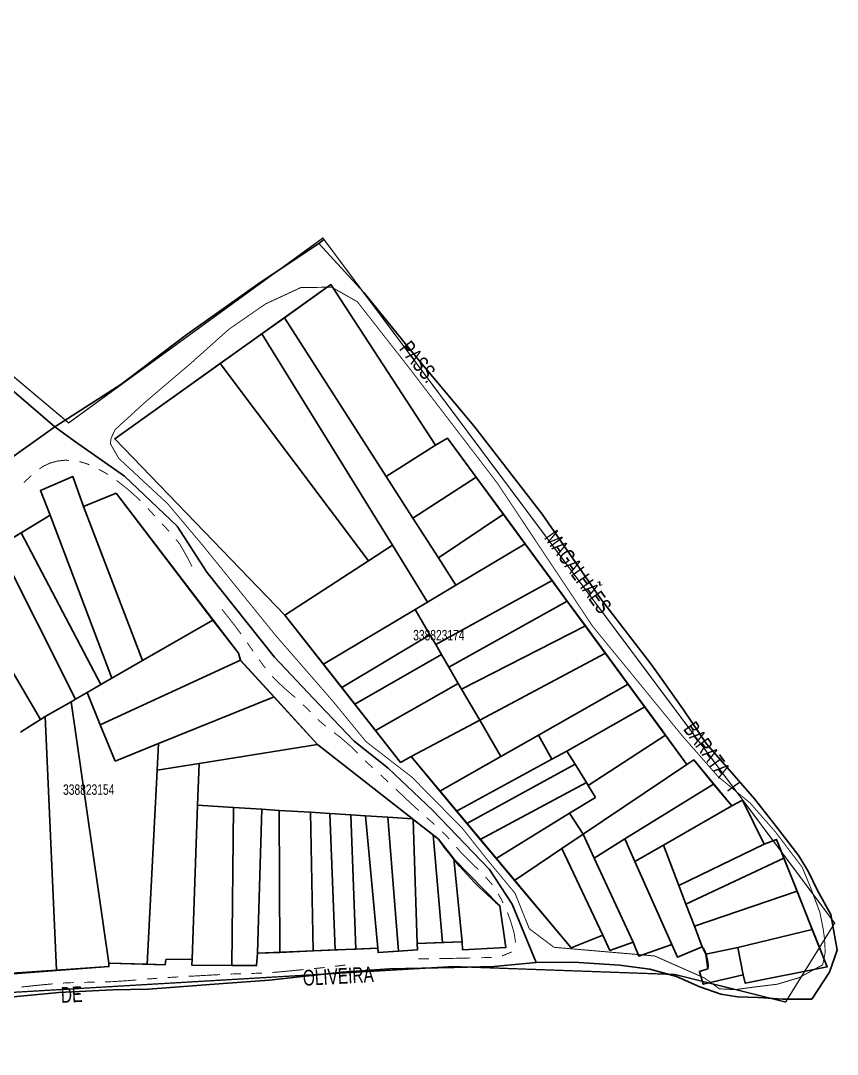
# Model space of a CAD drawing. Extents: x 203614 to 206284, y 4847494 to 4848495.
# Drawn here: x 206128.5 to 206284.4, y 4847594.2 to 4847791.6 of the extents above; entities that cross this region are included whole.
import ezdxf
from ezdxf.enums import TextEntityAlignment as Align

# ---------------------------------------------------------------- set-up
doc = ezdxf.new("R2010")
doc.units = 0
doc.header["$LTSCALE"] = 1.5
doc.header["$MEASUREMENT"] = 0
doc.linetypes.add('PHANTOMX2', pattern=[5, 2.5, -0.5, 0.5, -0.5, 0.5, -0.5])
for name, color, linetype in [('CD-MALHA-LOTES', 40, 'CONTINUOUS'), ('CD_TXT_QUADRA', 7, 'CONTINUOUS'), ('LM-LIM-SETOR-FISCAL', 7, 'CONTINUOUS'), ('RU-QUADRAS', 210, 'CONTINUOUS'), ('SV-EIXO-RUA-N-PAV', 6, 'CONTINUOUS'), ('SV-RUA-NAO-PAV-S-GUIA-C-GUIA', 7, 'PHANTOMX2'), ('SV-TXT-RUA-N-PAV-S-GUIA-C-GUIA', 7, 'CONTINUOUS')]:
    doc.layers.add(name, color=color, linetype=linetype)
doc.styles.add('ARIAL', font='ARIAL.TTF')
doc.linetypes.add('Limite', pattern='A,20,-3,[130,ltypeshp.shx,S=6.35,R=0,X=0,Y=0],-3,20', length=46)

msp = doc.modelspace()

# ---------------------------------------------------------------- linework, layer by layer
at = {"layer": 'CD-MALHA-LOTES'}
for p, q in [((206178.85, 4847734.85), (206174.51, 4847731.76)), ((206178.85, 4847734.85), (206198.26, 4847704.56)), ((206166.58, 4847726.1), (206174.51, 4847731.76)), ((206174.51, 4847731.76), (206199.43, 4847691.41)), ((206194.86, 4847688.43), (206166.58, 4847726.1)), ((206207.69, 4847710.5), (206198.26, 4847704.56)), ((206198.26, 4847704.56), (206203.35, 4847696.62)), ((206203.35, 4847696.62), (206215.44, 4847704.41)), ((206220.63, 4847697.34), (206215.44, 4847704.41)), ((206140.48, 4847698.84), (206146.69, 4847701.35)), ((206146.69, 4847701.35), (206165.15, 4847677.09)), ((206151.76, 4847669.39), (206140.48, 4847698.84)), ((206128.58, 4847693.81), (206134.11, 4847697.16)), ((206134.11, 4847697.16), (206145.9, 4847666.02)), ((206203.35, 4847696.62), (206208.23, 4847688.99)), ((206208.23, 4847688.99), (206220.63, 4847697.34)), ((206220.63, 4847697.34), (206224.78, 4847691.71)), ((206128.58, 4847693.81), (206124.27, 4847691.19)), ((206143.81, 4847664.81), (206128.58, 4847693.81)), ((206124.27, 4847691.19), (206138.94, 4847662.01)), ((206199.43, 4847691.41), (206194.86, 4847688.43)), ((206206.12, 4847680.57), (206199.43, 4847691.41)), ((206224.78, 4847691.71), (206211.55, 4847683.81)), ((206224.78, 4847691.71), (206229.93, 4847684.67)), ((206178.89, 4847678.08), (206194.86, 4847688.43)), ((206211.55, 4847683.81), (206208.23, 4847688.99)), ((206132.28, 4847658.17), (206115.85, 4847686.08)), ((206229.93, 4847684.67), (206207.7, 4847672.45)), ((206232.82, 4847680.72), (206229.93, 4847684.67)), ((206206.12, 4847680.57), (206211.55, 4847683.81)), ((206203.77, 4847679.17), (206206.12, 4847680.57)), ((206232.82, 4847680.72), (206210.19, 4847668.17)), ((206236.28, 4847676.01), (206232.82, 4847680.72)), ((206203.77, 4847679.17), (206186.27, 4847668.69)), ((206206.61, 4847674.31), (206203.77, 4847679.17)), ((206165.15, 4847677.09), (206151.76, 4847669.39)), ((206178.89, 4847678.08), (206186.27, 4847668.69)), ((206236.28, 4847676.01), (206212.66, 4847663.93)), ((206240.11, 4847670.79), (206236.28, 4847676.01)), ((206189.77, 4847664.24), (206206.61, 4847674.31)), ((206207.7, 4847672.45), (206206.61, 4847674.31)), ((206208.78, 4847670.59), (206192.25, 4847661.09)), ((206207.7, 4847672.45), (206208.78, 4847670.59)), ((206208.78, 4847670.59), (206210.19, 4847668.17)), ((206216.1, 4847658.04), (206240.11, 4847670.79)), ((206244.46, 4847664.87), (206240.11, 4847670.79)), ((206170.43, 4847669.48), (206143.67, 4847657.16)), ((206145.9, 4847666.02), (206151.76, 4847669.39)), ((206176.85, 4847662.48), (206170.43, 4847669.48)), ((206186.27, 4847668.69), (206189.77, 4847664.24)), ((206212.02, 4847665.03), (206210.19, 4847668.17)), ((206141.16, 4847663.29), (206143.81, 4847664.81)), ((206145.9, 4847666.02), (206143.81, 4847664.81)), ((206196.23, 4847656.03), (206212.02, 4847665.03)), ((206212.02, 4847665.03), (206212.66, 4847663.93)), ((206244.46, 4847664.87), (206227.3, 4847655.16)), ((206247.6, 4847660.59), (206244.46, 4847664.87)), ((206138.94, 4847662.01), (206141.16, 4847663.29)), ((206143.67, 4847657.16), (206141.16, 4847663.29)), ((206189.77, 4847664.24), (206192.25, 4847661.09)), ((206212.66, 4847663.93), (206216.1, 4847658.04)), ((206138.13, 4847661.55), (206133.2, 4847658.71)), ((206138.94, 4847662.01), (206138.13, 4847661.55)), ((206145.33, 4847611.66), (206138.13, 4847661.55)), ((206176.85, 4847662.48), (206154.79, 4847653.56)), ((206185.17, 4847653.41), (206176.85, 4847662.48)), ((206192.25, 4847661.09), (206196.23, 4847656.03)), ((206247.6, 4847660.59), (206232.75, 4847652.13)), ((206128.45, 4847655.71), (206132.28, 4847658.17)), ((206132.28, 4847658.17), (206133.2, 4847658.71)), ((206133.2, 4847658.71), (206135.34, 4847610.3)), ((206143.67, 4847657.16), (206146.51, 4847650.22)), ((206216.1, 4847658.04), (206203, 4847651.09)), ((206220.14, 4847651.11), (206216.1, 4847658.04)), ((206196.23, 4847656.03), (206200.99, 4847649.97)), ((206227.3, 4847655.16), (206220.14, 4847651.11)), ((206227.3, 4847655.16), (206229.9, 4847650.58)), ((206251.58, 4847655.16), (206236.83, 4847645.52)), ((206255.65, 4847649.55), (206251.58, 4847655.16)), ((206146.51, 4847650.22), (206154.79, 4847653.56)), ((206154.79, 4847653.56), (206154.53, 4847648.47)), ((206162.53, 4847649.72), (206185.17, 4847653.41)), ((206185.17, 4847653.41), (206203.28, 4847639.19)), ((206200.99, 4847649.97), (206203, 4847651.09)), ((206203, 4847651.09), (206208.47, 4847644.5)), ((206208.47, 4847644.5), (206220.14, 4847651.11)), ((206229.9, 4847650.58), (206232.75, 4847652.13)), ((206234.31, 4847649.61), (206232.75, 4847652.13)), ((206154.53, 4847648.47), (206162.53, 4847649.72)), ((206162.53, 4847649.72), (206162.26, 4847641.8)), ((206211.66, 4847640.66), (206229.9, 4847650.58)), ((206234.31, 4847649.61), (206213.63, 4847638.31)), ((206236.46, 4847646.11), (206234.31, 4847649.61)), ((206235.83, 4847636.23), (206255.65, 4847649.55)), ((206255.65, 4847649.55), (206256.99, 4847650.44)), ((206256.99, 4847650.44), (206260.74, 4847645.83)), ((206152.66, 4847611.43), (206154.53, 4847648.47)), ((206216.22, 4847635.22), (206236.46, 4847646.11)), ((206236.46, 4847646.11), (206236.83, 4847645.52)), ((206236.83, 4847645.52), (206238.2, 4847643.29)), ((206260.74, 4847645.83), (206243.82, 4847635.34)), ((206260.74, 4847645.83), (206264.23, 4847641.65)), ((206208.47, 4847644.5), (206211.66, 4847640.66)), ((206238.2, 4847643.29), (206233.27, 4847640.26)), ((206162.26, 4847641.8), (206161.23, 4847612.38)), ((206169.14, 4847641.36), (206162.26, 4847641.8)), ((206169.14, 4847641.36), (206168.82, 4847611.19)), ((206174.49, 4847641.02), (206169.14, 4847641.36)), ((206174.49, 4847641.02), (206173.67, 4847613.51)), ((206177.85, 4847640.81), (206174.49, 4847641.02)), ((206264.23, 4847641.65), (206251.19, 4847634.17)), ((206177.97, 4847613.7), (206177.85, 4847640.81)), ((206183.78, 4847640.43), (206177.85, 4847640.81)), ((206184.31, 4847613.97), (206183.78, 4847640.43)), ((206183.78, 4847640.43), (206187.47, 4847640.2)), ((206187.47, 4847640.2), (206188.54, 4847614.15)), ((206191.48, 4847639.94), (206187.47, 4847640.2)), ((206192.45, 4847614.32), (206191.48, 4847639.94)), ((206194.31, 4847639.76), (206191.48, 4847639.94)), ((206196.64, 4847614.5), (206194.31, 4847639.76)), ((206198.54, 4847639.49), (206194.31, 4847639.76)), ((206198.54, 4847639.49), (206200.58, 4847613.92)), ((206203.28, 4847639.19), (206198.54, 4847639.49)), ((206203.42, 4847639.08), (206203.28, 4847639.19)), ((206204.14, 4847615.39), (206203.42, 4847639.08)), ((206207.19, 4847636.12), (206203.42, 4847639.08)), ((206211.66, 4847640.66), (206213.63, 4847638.31)), ((206233.27, 4847640.26), (206219.22, 4847631.64)), ((206233.27, 4847640.26), (206235.83, 4847636.23)), ((206213.63, 4847638.31), (206216.22, 4847635.22)), ((206208.98, 4847615.56), (206207.19, 4847636.12)), ((206216.22, 4847635.22), (206219.22, 4847631.64)), ((206235.83, 4847636.23), (206231.8, 4847633.52)), ((206237.94, 4847631.69), (206235.83, 4847636.23)), ((206243.82, 4847635.34), (206237.94, 4847631.69)), ((206245.73, 4847631.04), (206243.82, 4847635.34)), ((206231.8, 4847633.52), (206222.75, 4847627.43)), ((206239.59, 4847616.98), (206231.8, 4847633.52)), ((206251.19, 4847634.17), (206245.73, 4847631.04)), ((206251.19, 4847634.17), (206254.11, 4847626.45)), ((206270.37, 4847634.37), (206254.11, 4847626.45)), ((206212.76, 4847615.69), (206211.17, 4847631.52)), ((206219.22, 4847631.64), (206222.75, 4847627.43)), ((206237.94, 4847631.69), (206245.39, 4847615.64)), ((206255.46, 4847622.9), (206274.16, 4847631.7)), ((206276.68, 4847625.38), (206274.16, 4847631.7)), ((206245.73, 4847631.04), (206252.75, 4847615.2)), ((206222.75, 4847627.43), (206233.56, 4847614.53)), ((206254.11, 4847626.45), (206255.46, 4847622.9)), ((206257.07, 4847618.67), (206276.68, 4847625.38)), ((206279.58, 4847618.08), (206276.68, 4847625.38)), ((206255.46, 4847622.9), (206257.07, 4847618.67)), ((206257.07, 4847618.67), (206258.55, 4847614.75)), ((206279.58, 4847618.08), (206265.38, 4847614.61)), ((206204.14, 4847615.39), (206208.98, 4847615.56)), ((206208.98, 4847615.56), (206212.76, 4847615.69)), ((206212.76, 4847615.69), (206212.81, 4847614.19)), ((206233.56, 4847614.53), (206239.59, 4847616.98)), ((206173.67, 4847613.51), (206177.97, 4847613.7)), ((206177.97, 4847613.7), (206184.31, 4847613.97)), ((206188.54, 4847614.15), (206184.31, 4847613.97)), ((206188.54, 4847614.15), (206192.45, 4847614.32)), ((206192.45, 4847614.32), (206196.64, 4847614.5)), ((206196.64, 4847614.5), (206196.72, 4847613.64)), ((206196.72, 4847613.64), (206200.58, 4847613.92)), ((206258.55, 4847614.75), (206259.29, 4847613.34)), ((206259.29, 4847613.34), (206265.38, 4847614.61)), ((206259.65, 4847610.57), (206259.29, 4847613.34)), ((206265.38, 4847614.61), (206266.36, 4847609.4)), ((206145.33, 4847611.66), (206152.66, 4847611.43)), ((206156.06, 4847611.33), (206152.66, 4847611.43)), ((206156.23, 4847612.33), (206156.06, 4847611.33)), ((206161.23, 4847612.38), (206156.23, 4847612.33)), ((206135.34, 4847610.3), (206125.85, 4847609.65)), ((206258.05, 4847610.07), (206259.65, 4847610.57)), ((206258.77, 4847607.62), (206258.05, 4847610.07)), ((206266.36, 4847609.4), (206258.77, 4847607.62)), ((206266.36, 4847609.4), (206266.78, 4847607.81))]:
    msp.add_line(p, q, dxfattribs=at)
at = {"layer": 'CD-MALHA-LOTES', "flags": 128}
for points in [[(206207.69, 4847710.5), (206187.72, 4847741.18), (206178.85, 4847734.85)], [(206166.58, 4847726.1), (206146.45, 4847711.75), (206178.89, 4847678.08)], [(206215.44, 4847704.41), (206209.95, 4847711.88), (206207.69, 4847710.5)], [(206140.48, 4847698.84), (206138.47, 4847704.53), (206132.26, 4847701.85), (206134.11, 4847697.16)], [(206170.43, 4847669.48), (206170.08, 4847670.84), (206165.15, 4847677.09)], [(206251.58, 4847655.16), (206250.96, 4847656.01), (206247.6, 4847660.59)], [(206270.37, 4847634.37), (206266.27, 4847642.73), (206264.23, 4847641.65)], [(206211.17, 4847631.52), (206208.23, 4847635.3), (206207.19, 4847636.12)], [(206274.16, 4847631.7), (206272.74, 4847635.26), (206270.37, 4847634.37)], [(206212.81, 4847614.19), (206221.06, 4847614.61), (206219.97, 4847622.56), (206211.17, 4847631.52)], [(206266.78, 4847607.81), (206282.42, 4847610.96), (206279.58, 4847618.08)], [(206200.58, 4847613.92), (206204.2, 4847614.18), (206204.14, 4847615.39)], [(206239.59, 4847616.98), (206240.96, 4847614.06), (206245.39, 4847615.64)], [(206245.39, 4847615.64), (206246.5, 4847612.97), (206252.75, 4847615.2)], [(206168.82, 4847611.19), (206173.51, 4847611.16), (206173.67, 4847613.51)], [(206252.75, 4847615.2), (206253.86, 4847612.75), (206258.55, 4847614.75)], [(206135.34, 4847610.3), (206145.33, 4847610.99), (206145.33, 4847611.66)], [(206161.23, 4847612.38), (206161.17, 4847611.24), (206168.82, 4847611.19)]]:
    msp.add_lwpolyline(points, dxfattribs=at)
at = {"layer": 'LM-LIM-SETOR-FISCAL', "linetype": 'Limite', "ltscale": 0.1, "const_width": 0.25}
msp.add_lwpolyline([(205807.66, 4847598.84), (205876.298737, 4847605.113157), (205880.92, 4847594.37), (205947.956422, 4847607.217481), (205959.47, 4847609.16), (205968.56, 4847603.73), (205972.79, 4847599.34), (206017.95, 4847599.66), (206211.07, 4847610.99), (206253.35, 4847609.47), (206274.485932, 4847604.211595), (206283.85, 4847619.28), (206186.17, 4847750.07), (206137.649509, 4847714.774647), (206055.88, 4847783.52), (206022.18, 4847808.19)], dxfattribs=at)
at = {"layer": 'RU-QUADRAS', "color": 6, "linetype": 'Continuous'}
msp.add_lwpolyline([(206146.45, 4847711.75), (206187.72, 4847741.18), (206207.69, 4847710.5), (206209.95, 4847711.88), (206255.65, 4847649.55), (206256.99, 4847650.44), (206264.23, 4847641.65), (206266.27, 4847642.73), (206270.37, 4847634.37), (206272.74, 4847635.26), (206282.42, 4847610.96), (206266.78, 4847607.81), (206266.36, 4847609.4), (206258.77, 4847607.62), (206258.05, 4847610.07), (206259.65, 4847610.57, 0.178907215), (206258.55, 4847614.75), (206253.86, 4847612.75), (206252.75, 4847615.2), (206246.5, 4847612.97), (206245.39, 4847615.64), (206240.96, 4847614.06), (206239.59, 4847616.98), (206233.56, 4847614.53), (206203, 4847651.09), (206200.99, 4847649.97), (206178.91, 4847678.06)], format="xyb", close=True, dxfattribs=at)
msp.add_lwpolyline([(206078.59, 4847663.47), (206134.11, 4847697.16), (206132.26, 4847701.85), (206138.47, 4847704.53), (206140.48, 4847698.84), (206146.69, 4847701.35), (206170.08, 4847670.84), (206170.41, 4847669.5), (206185.17, 4847653.41), (206208.23, 4847635.3, 0.0627934786), (206219.97, 4847622.56), (206221.06, 4847614.61), (206212.81, 4847614.19), (206212.76, 4847615.69), (206204.14, 4847615.39), (206204.2, 4847614.18), (206196.72, 4847613.64), (206196.64, 4847614.5), (206173.67, 4847613.51), (206173.51, 4847611.16), (206161.17, 4847611.24), (206161.23, 4847612.38), (206156.23, 4847612.33), (206156.06, 4847611.33), (206145.33, 4847611.66), (206145.33, 4847610.99), (206117, 4847608.81)], format="xyb", dxfattribs=at)
at = {"layer": 'SV-EIXO-RUA-N-PAV', "flags": 128}
for points in [[(206020.861111, 4847805.731481), (206032.302322, 4847802.09999), (206040.217585, 4847797.538652), (206048.93779, 4847790.428331), (206058.194624, 4847782.244754), (206070.805382, 4847771.109723), (206088.849498, 4847755.614589), (206100.387001, 4847744.747872), (206112.863602, 4847734.015312), (206123.059534, 4847724.28893), (206134.988846, 4847714.042421), (206138.744601, 4847711.307371), (206148.291376, 4847704.598827), (206158.354192, 4847695.052052), (206164.030652, 4847686.27934), (206176.931699, 4847670.024022), (206185.44639, 4847660.993289), (206192.154934, 4847654.026724), (206198.605457, 4847648.866305), (206207.120148, 4847640.867657), (206217.957027, 4847629.514736), (206222.296443, 4847622.912786), (206226.872344, 4847611.744773)], [(206186.383021, 4847749.785039), (206185.401016, 4847749.001261), (206174.179776, 4847741.585816), (206159.967441, 4847731.487579), (206147.625151, 4847722.137358), (206134.988846, 4847714.042421), (206116.772203, 4847701.012797), (206094.176159, 4847686.325369), (206078.076478, 4847673.332644), (206064.978015, 4847662.419445), (206045.594665, 4847649.041897), (206034.014193, 4847640.56838), (206023.629264, 4847631.464599), (206016.964375, 4847625.703424), (206009.395772, 4847616.892214), (205999.45492, 4847605.030971), (205994.083233, 4847597.810009)], [(206185.401016, 4847749.001261), (206193.985287, 4847739.678235), (206204.110347, 4847727.216622), (206215.014258, 4847714.235775), (206227.995105, 4847697.360674), (206239.158634, 4847681.264424), (206248.76446, 4847668.802811), (206250.867097, 4847665.824076), (206254.995267, 4847659.975836), (206259.408755, 4847653.485412), (206268.552056, 4847643.013811), (206272.754288, 4847637.654443), (206277.017421, 4847632.11237), (206278.844478, 4847629.097726), (206280.488829, 4847625.626317), (206283.138062, 4847620.90642), (206284.3561, 4847614.085406), (206282.894455, 4847609.944077), (206279.513977, 4847604.771756)], [(206127.137675, 4847605.182456), (206135.797901, 4847606.022627), (206146.073842, 4847606.539655), (206152.863909, 4847606.653784), (206167.14777, 4847607.759256), (206175.991545, 4847608.399266), (206189.809944, 4847609.912017), (206198.799176, 4847610.581118), (206211.250281, 4847610.813849), (206218.814036, 4847610.988397), (206226.872344, 4847611.744773), (206234.087003, 4847611.802956), (206242.75623, 4847611.279311), (206248.541659, 4847610.479062), (206253.648916, 4847609.111047), (206258.117767, 4847607.104624), (206262.130613, 4847605.736608), (206265.322649, 4847605.189402), (206269.335494, 4847605.098201), (206273.930372, 4847604.727791), (206279.513977, 4847604.771756)]]:
    msp.add_lwpolyline(points, dxfattribs=at)
at = {"layer": 'SV-RUA-NAO-PAV-S-GUIA-C-GUIA', "const_width": 0.18, "flags": 128}
msp.add_lwpolyline([(206160.99227, 4847726.174311), (206168.245049, 4847732.660003), (206175.224521, 4847737.485998), (206181.931504, 4847740.602148), (206187.83675, 4847740.695833), (206192.737631, 4847737.914325), (206202.552863, 4847725.378944), (206219.43109, 4847703.324429), (206237.596168, 4847676.023273), (206254.859228, 4847654.927948), (206261.591729, 4847647.25958), (206267.680396, 4847642.239606), (206272.576983, 4847636.648934), (206277.641676, 4847629.957355), (206279.167526, 4847626.304124), (206281.023196, 4847621.35567), (206281.641753, 4847618.262887), (206281.920103, 4847616.252577), (206282.043814, 4847613.654639), (206281.548969, 4847611.304124), (206277.381824, 4847609.035498), (206277.134052, 4847608.881079), (206272.899881, 4847607.610007), (206268.60341, 4847607.090384), (206264.907473, 4847606.580287), (206261.851493, 4847606.732455), (206259.01469, 4847608.794272), (206249.48521, 4847613.007222), (206230.286321, 4847614.658973), (206225.573363, 4847618.195899), (206222.847938, 4847624.974227), (206217.52835, 4847631.407216), (206212.82732, 4847637.345361), (206203.176774, 4847647.135446), (206194.40634, 4847653.918722), (206188.124239, 4847661.594236), (206177.105489, 4847674.261011), (206163.159043, 4847691.496282), (206156.523363, 4847699.366836), (206147.222256, 4847707.997703), (206145.621134, 4847710.798969), (206145.744845, 4847711.850515), (206146.531855, 4847713.504618), (206152.401362, 4847718.864791)], close=True, dxfattribs=at)
for points in [[(206132.091139, 4847705.987659), (206132.730605, 4847706.463575)], [(206132.730605, 4847706.463575), (206133.819934, 4847706.973735)], [(206133.819934, 4847706.973735), (206134.092728, 4847707.101491)], [(206134.092728, 4847707.101491), (206134.766817, 4847707.285576)], [(206134.766817, 4847707.285576), (206135.562643, 4847707.502906)], [(206135.562643, 4847707.502906), (206136.730868, 4847707.629206)], [(206136.730868, 4847707.629206), (206137.084253, 4847707.667411)], [(206137.084253, 4847707.667411), (206137.725988, 4847707.607183)], [(206139.710447, 4847707.383813), (206140.673021, 4847707.112793)], [(206140.673021, 4847707.112793), (206140.964043, 4847707.030854)], [(206140.964043, 4847707.030854), (206141.6111, 4847706.76999)], [(206129.078053, 4847703.365164), (206129.811211, 4847704.045223)], [(206129.811211, 4847704.045223), (206129.969262, 4847704.191827)], [(206129.969262, 4847704.191827), (206130.54038, 4847704.729549)], [(206143.410953, 4847705.904572), (206144.291968, 4847705.431483)], [(206144.291968, 4847705.431483), (206144.658228, 4847705.234807)], [(206144.658228, 4847705.234807), (206145.14792, 4847704.916094)], [(206146.794314, 4847703.781619), (206147.131949, 4847703.537682)], [(206147.131949, 4847703.537682), (206148.371474, 4847702.552322)], [(206148.371474, 4847702.552322), (206148.820322, 4847702.19551)], [(206148.820322, 4847702.19551), (206149.898857, 4847701.261717)], [(206149.898857, 4847701.261717), (206149.955642, 4847701.212553)], [(206149.955642, 4847701.212553), (206150.632994, 4847700.58278)], [(206150.632994, 4847700.58278), (206151.054551, 4847700.190835)], [(206151.054551, 4847700.190835), (206151.351921, 4847699.888056)], [(206152.75159, 4847698.4595), (206154.104528, 4847696.986558)], [(206155.467658, 4847695.5231), (206156.153628, 4847694.79547)], [(206156.153628, 4847694.79547), (206156.577089, 4847694.346291)], [(206156.577089, 4847694.346291), (206156.836288, 4847694.064757)], [(206158.139285, 4847692.549399), (206158.75774, 4847691.763578)], [(206158.75774, 4847691.763578), (206158.902813, 4847691.579246)], [(206158.902813, 4847691.579246), (206160.262507, 4847689.171173)], [(206160.262507, 4847689.171173), (206160.373919, 4847688.973859)], [(206160.373919, 4847688.973859), (206160.721426, 4847688.282922)], [(206160.721426, 4847688.282922), (206161.050892, 4847687.627854)], [(206161.050892, 4847687.627854), (206161.181645, 4847687.395352)], [(206166.893528, 4847679.206665), (206167.069125, 4847678.983695)], [(206167.069125, 4847678.983695), (206168.135209, 4847677.638792)], [(206168.135209, 4847677.638792), (206168.407253, 4847677.295599)], [(206168.407253, 4847677.295599), (206168.752409, 4847676.851999)], [(206168.752409, 4847676.851999), (206169.328714, 4847676.11132)], [(206169.328714, 4847676.11132), (206170.562608, 4847674.459837)], [(206171.717168, 4847672.8269), (206172.290527, 4847672.007595)], [(206172.290527, 4847672.007595), (206172.467734, 4847671.754375)], [(206172.467734, 4847671.754375), (206172.861294, 4847671.186486)], [(206174.021965, 4847669.557875), (206174.609595, 4847668.748746)], [(206174.609595, 4847668.748746), (206174.872481, 4847668.38677)], [(206174.872481, 4847668.38677), (206175.216018, 4847667.953887)], [(206176.496554, 4847666.418277), (206176.793506, 4847666.077684)], [(206176.793506, 4847666.077684), (206178.625762, 4847664.306861)], [(206178.625762, 4847664.306861), (206178.809293, 4847664.129483)], [(206178.809293, 4847664.129483), (206179.376021, 4847663.646275)], [(206179.376021, 4847663.646275), (206179.951139, 4847663.155913)], [(206179.951139, 4847663.155913), (206180.898865, 4847662.349763)], [(206182.362263, 4847660.986945), (206183.042423, 4847660.345044)], [(206183.042423, 4847660.345044), (206183.785694, 4847659.582624)], [(206185.218246, 4847658.187258), (206185.939622, 4847657.494714)], [(206185.939622, 4847657.494714), (206185.989275, 4847657.447046)], [(206185.989275, 4847657.447046), (206186.723971, 4847656.874947)], [(206188.301979, 4847655.646171), (206188.355913, 4847655.604173)], [(206188.355913, 4847655.604173), (206189.099546, 4847655.042952)], [(206189.099546, 4847655.042952), (206189.554531, 4847654.699574)], [(206189.554531, 4847654.699574), (206191.391643, 4847653.109028)], [(206191.391643, 4847653.109028), (206191.460012, 4847653.049836)], [(206191.460012, 4847653.049836), (206192.107272, 4847652.4108)], [(206192.107272, 4847652.4108), (206192.527801, 4847651.995614)], [(206192.527801, 4847651.995614), (206192.815371, 4847651.704712)], [(206194.237328, 4847650.298505), (206194.957896, 4847649.605121)], [(206194.957896, 4847649.605121), (206195.201958, 4847649.370266)], [(206195.201958, 4847649.370266), (206195.692005, 4847648.926237)], [(206197.174094, 4847647.583325), (206197.425011, 4847647.35597)], [(206197.425011, 4847647.35597), (206198.64651, 4847646.22983)], [(206200.103955, 4847644.860258), (206200.114023, 4847644.850734)], [(206200.114023, 4847644.850734), (206200.827698, 4847644.170189)], [(206200.827698, 4847644.170189), (206201.199637, 4847643.815516)], [(206201.199637, 4847643.815516), (206202.277787, 4847642.792786)], [(206202.277787, 4847642.792786), (206202.673862, 4847642.417071)], [(206202.673862, 4847642.417071), (206204.478569, 4847640.754092)], [(206205.974129, 4847639.426393), (206206.726558, 4847638.767719)], [(206206.726558, 4847638.767719), (206206.785318, 4847638.71628)], [(206206.785318, 4847638.71628), (206207.478261, 4847638.108218)], [(206208.941274, 4847636.74508), (206209.511978, 4847636.200217)], [(206209.511978, 4847636.200217), (206210.315664, 4847635.294391)], [(206211.641032, 4847633.796613), (206212.295265, 4847633.04032)], [(206212.295265, 4847633.04032), (206212.485836, 4847632.820019)], [(206212.485836, 4847632.820019), (206214.381964, 4847630.885643)], [(206214.381964, 4847630.885643), (206214.461177, 4847630.804832)], [(206214.461177, 4847630.804832), (206215.835925, 4847629.512457)], [(206217.228517, 4847628.080465), (206217.884239, 4847627.325462)], [(206217.884239, 4847627.325462), (206218.362643, 4847626.774624)], [(206218.362643, 4847626.774624), (206218.516793, 4847626.552448)], [(206219.60716, 4847624.877522), (206220.111442, 4847624.013982)], [(206220.111442, 4847624.013982), (206220.277238, 4847623.73007)], [(206220.277238, 4847623.73007), (206220.55711, 4847623.119979)], [(206221.391029, 4847621.302129), (206221.488437, 4847621.089789)], [(206221.488437, 4847621.089789), (206221.74882, 4847620.368994)], [(206221.74882, 4847620.368994), (206222.013988, 4847619.634956)], [(206222.013988, 4847619.634956), (206222.637627, 4847617.504837)], [(206222.637627, 4847617.504837), (206222.671424, 4847617.389401)], [(206222.671424, 4847617.389401), (206222.805143, 4847616.519905)], [(206222.805143, 4847616.519905), (206222.922199, 4847615.758758)], [(206222.922199, 4847615.758758), (206222.870575, 4847615.534724)], [(206222.207706, 4847613.767261), (206220.357596, 4847613.007594)], [(206190.461796, 4847611.278319), (206189.967985, 4847611.213175)], [(206204.953318, 4847612.450391), (206204.399567, 4847612.442232)], [(206205.399463, 4847612.456691), (206204.953318, 4847612.450391)], [(206206.399363, 4847612.470825), (206205.399463, 4847612.456691)], [(206209.48064, 4847612.519169), (206208.399117, 4847612.502158)], [(206210.398817, 4847612.53667), (206209.48064, 4847612.519169)], [(206211.580036, 4847612.559192), (206210.398817, 4847612.53667)], [(206212.398388, 4847612.577919), (206211.580036, 4847612.559192)], [(206214.397864, 4847612.623685), (206212.398388, 4847612.577919)], [(206218.204866, 4847612.717778), (206216.397262, 4847612.672755)], [(206218.396312, 4847612.729989), (206218.204866, 4847612.717778)], [(206164.804474, 4847609.357986), (206162.550871, 4847609.231623)], [(206165.546279, 4847609.397512), (206164.804474, 4847609.357986)], [(206166.544862, 4847609.450724), (206165.546279, 4847609.397512)], [(206169.506056, 4847609.584891), (206168.542504, 4847609.546891)], [(206169.541742, 4847609.585844), (206169.506056, 4847609.584891)], [(206170.541384, 4847609.612623), (206169.541742, 4847609.585844)], [(206174.539266, 4847609.739397), (206172.540776, 4847609.661705)], [(206178.014599, 4847609.972438), (206176.535413, 4847609.857255)], [(206178.52854, 4847610.022118), (206178.014599, 4847609.972438)], [(206179.508025, 4847610.116802), (206178.52854, 4847610.022118)], [(206179.523896, 4847610.118378), (206179.508025, 4847610.116802)], [(206181.127304, 4847610.277688), (206179.523896, 4847610.118378)], [(206181.514252, 4847610.314524), (206181.127304, 4847610.277688)], [(206182.509751, 4847610.409295), (206181.514252, 4847610.314524)], [(206186.490409, 4847610.801902), (206184.50067, 4847610.599568)], [(206189.967985, 4847611.213175), (206188.477089, 4847611.031617)], [(206131.410048, 4847607.368127), (206129.625515, 4847607.18346)], [(206131.61484, 4847607.389818), (206131.410048, 4847607.368127)], [(206132.902089, 4847607.526167), (206131.61484, 4847607.389818)], [(206133.60482, 4847607.589169), (206132.902089, 4847607.526167)], [(206134.600825, 4847607.678464), (206133.60482, 4847607.589169)], [(206137.942613, 4847607.900597), (206136.594706, 4847607.830619)], [(206138.592601, 4847607.920001), (206137.942613, 4847607.900597)], [(206141.598313, 4847607.985107), (206140.592028, 4847607.966558)], [(206142.59171, 4847608.002154), (206141.598313, 4847607.985107)], [(206146.096419, 4847608.106437), (206144.590877, 4847608.058434)], [(206146.589026, 4847608.13917), (206146.096419, 4847608.106437)], [(206149.05556, 4847608.303073), (206146.589026, 4847608.13917)], [(206149.581801, 4847608.346457), (206149.05556, 4847608.303073)], [(206150.550833, 4847608.426346), (206149.581801, 4847608.346457)], [(206150.578419, 4847608.428634), (206150.550833, 4847608.426346)], [(206152.857257, 4847608.617703), (206152.571571, 4847608.594001)], [(206153.568643, 4847608.67035), (206152.857257, 4847608.617703)], [(206154.565916, 4847608.744156), (206153.568643, 4847608.67035)], [(206157.556634, 4847608.950096), (206156.560905, 4847608.885382)], [(206157.558801, 4847608.950219), (206157.556634, 4847608.950096)], [(206158.557156, 4847609.007549), (206157.558801, 4847608.950219)], [(206162.049452, 4847609.20351), (206160.553867, 4847609.122201)], [(206162.550871, 4847609.231623), (206162.049452, 4847609.20351)], [(206129.39987, 4847607.160111), (206128.631235, 4847607.076672)], [(206129.625515, 4847607.18346), (206129.39987, 4847607.160111)]]:
    msp.add_lwpolyline(points, dxfattribs=at)

# ---------------------------------------------------------------- texts
at = {"layer": 'CD_TXT_QUADRA', "style": 'ARIAL', "width": 0.7}
for s, p in [('338823174', (206208.3, 4847674.25)), ('338823154', (206141.48, 4847644.77))]:
    msp.add_text(s, height=2, dxfattribs=at).set_placement(p, align=Align.MIDDLE)
at = {"layer": 'SV-TXT-RUA-N-PAV-S-GUIA-C-GUIA', "style": 'ARIAL', "width": 0.7}
for s, rotation, p in [('PASS. ', 309, (206200.599665, 4847728.868153)), ('MAGALHÃES                                 BARATA   I', 306, (206228.297073, 4847692.834632)), ('OLIVEIRA', 3, (206182.426845, 4847607.309305)), ('DE', 3, (206136.241118, 4847604.037816))]:
    msp.add_text(s, height=3, rotation=rotation, dxfattribs=at).set_placement(p)

doc.saveas('drawing.dxf')
